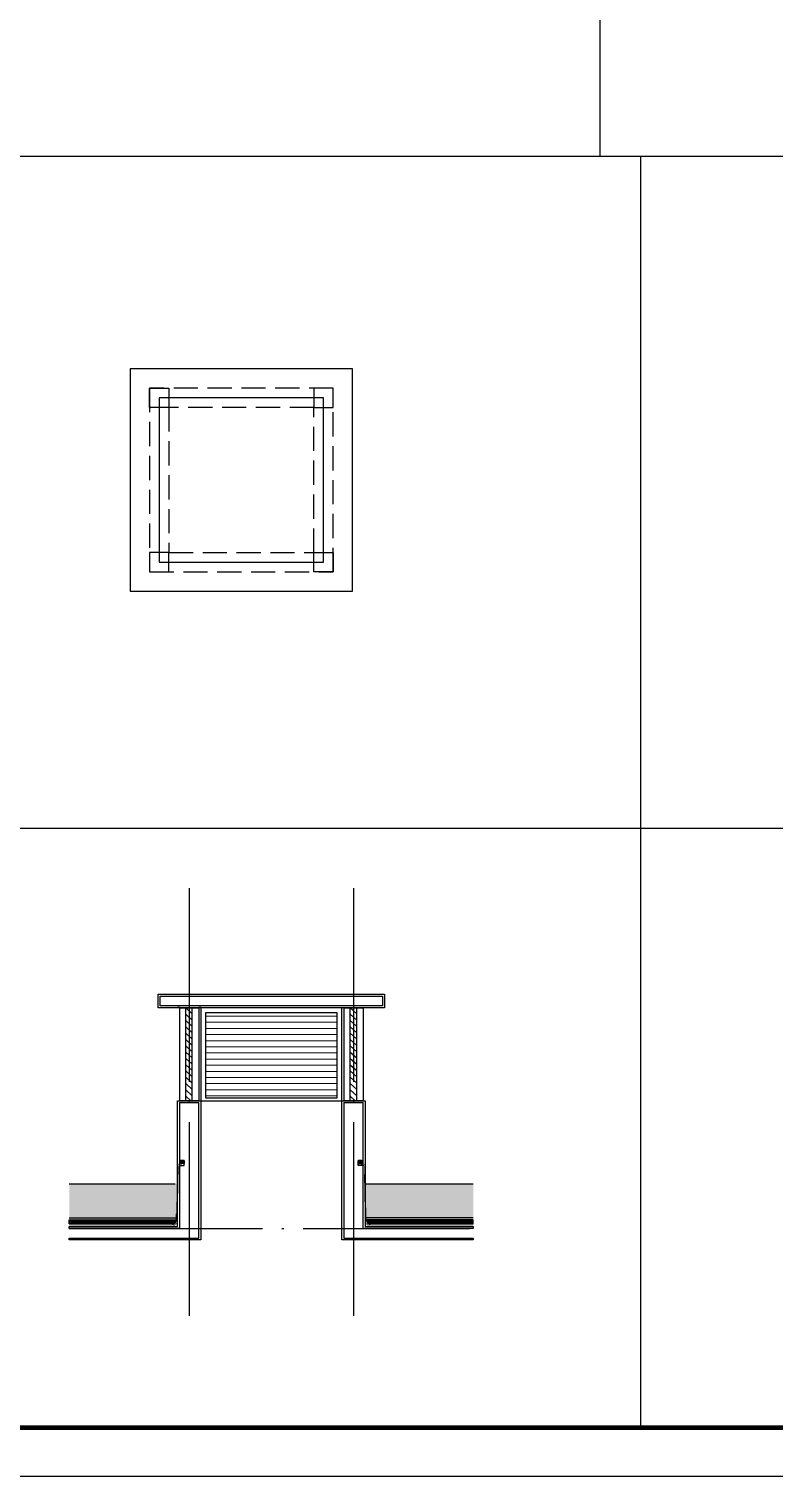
# Model space of a CAD drawing. Extents: x -737978 to 768813, y -372247 to 1140308.
# Drawn here: x -609096 to -601390, y -338663 to -323699 of the extents above; entities that cross this region are included whole.
import ezdxf

# ---------------------------------------------------------------- set-up
doc = ezdxf.new("R2010")
doc.units = 0
doc.header["$LTSCALE"] = 1000
doc.header["$MEASUREMENT"] = 0
doc.linetypes.add('DASH', pattern=[0.35, 0.25, -0.1])
doc.linetypes.add('DOTE', pattern=[2.42, 2, -0.2, 0.02, -0.2])
doc.layers.get('0').update_dxf_attribs({"linetype": 'CONTINUOUS'})
for name, color, linetype in [('A-WALL-GLAZ', 141, 'CONTINUOUS'), ('C-B', 7, 'CONTINUOUS'), ('DOTE', 1, 'DOTE'), ('J-COLU-梁柱', 30, 'CONTINUOUS'), ('J-DOOR-窗', 126, 'CONTINUOUS'), ('PUB_TITLE', 4, 'CONTINUOUS'), ('分格缝', 8, 'CONTINUOUS'), ('填充', 8, 'CONTINUOUS')]:
    doc.layers.add(name, color=color, linetype=linetype)
doc.layers.add('L-外墙', color=7, linetype='CONTINUOUS', lineweight=9)

# ---------------------------------------------------------------- blocks, each defined once
blk = doc.blocks.new('$WINLIB2D$00000039')
at = {"color": 0}
for points in [[(-0.5, 0.5), (-0.5, -0.5)], [(0.5, 0.5), (-0.5, 0.5)], [(0.5, -0.5), (0.5, 0.5)], [(-0.5, 0.167), (0.5, 0.167)], [(-0.384, -0.167), (-0.448, 0.167)], [(-0.316, -0.167), (-0.38, 0.167)], [(-0.248, -0.167), (-0.312, 0.167)], [(-0.18, -0.167), (-0.244, 0.167)], [(-0.112, -0.167), (-0.176, 0.167)], [(-0.044, -0.167), (-0.108, 0.167)], [(0.024, -0.167), (-0.04, 0.167)], [(0.092, -0.167), (0.028, 0.167)], [(0.16, -0.167), (0.096, 0.167)], [(0.228, -0.167), (0.164, 0.167)], [(0.296, -0.167), (0.232, 0.167)], [(0.364, -0.167), (0.3, 0.167)], [(0.432, -0.167), (0.368, 0.167)], [(0.5, -0.167), (0.436, 0.167)], [(-0.452, -0.167), (-0.5, 0.084)], [(-0.5, -0.167), (0.5, -0.167)], [(0.5, -0.5), (-0.5, -0.5)]]:
    blk.add_lwpolyline(points, dxfattribs=at)

msp = doc.modelspace()

# ---------------------------------------------------------------- hatches: boundary and pattern name
for points in [[(-607527, -335401.3), (-607489.8, -335401.3), (-607489.8, -335431.1), (-607527, -335431.1)], [(-605652.7, -335401.3), (-605689.8, -335401.3), (-605689.8, -335431.1), (-605652.7, -335431.1)]]:
    msp.add_hatch(color=256).paths.add_polyline_path(points)
at = {"layer": 'L-外墙'}
h = msp.add_hatch(dxfattribs=at)
h.set_pattern_fill('ANSI31', color=251, scale=40, angle=135)
h.set_pattern_definition([(180, (5418.63, -214.12), (-1e-14, -63.5), [])])
h.paths.add_polyline_path([(-607269.8, -334751.3), (-605909.8, -334751.3), (-605909.8, -333871.3), (-607269.8, -333871.3)])
at = {"layer": '填充'}
h = msp.add_hatch(dxfattribs=at)
h.set_pattern_fill('土壤', color=256, scale=5, style=0)
h.set_pattern_definition([(0, (-777620.177, -271872.514), (18.75, 18.75), [18.75, -18.75]), (0, (-777620.177, -271865.483), (18.75, 18.75), [18.75, -18.75]), (0, (-777620.177, -271858.452), (18.75, 18.75), [18.75, -18.75]), (90, (-777617.833, -271856.108), (-18.75, 18.75), [18.75, -18.75]), (90, (-777610.802, -271856.108), (-18.75, 18.75), [18.75, -18.75]), (90, (-777603.77, -271856.108), (-18.75, 18.75), [18.75, -18.75])])
h.paths.add_polyline_path([(-607938.5, -335641.5), (-607559.8, -335641.5), (-607570.7, -335991.5), (-607938.5, -335991.5)])
h.paths.add_polyline_path([(-608678.6, -335641.5), (-607938.5, -335641.5), (-607938.5, -335991.5), (-608679, -335991.5)])
h = msp.add_hatch(dxfattribs=at)
h.set_pattern_fill('土壤', color=256, scale=5, style=0)
h.set_pattern_definition([(180, (-435559.474, -271872.514), (-18.75, 18.75), [18.75, -18.75]), (180, (-435559.474, -271865.483), (-18.75, 18.75), [18.75, -18.75]), (180, (-435559.474, -271858.452), (-18.75, 18.75), [18.75, -18.75]), (90, (-435561.817, -271856.108), (18.75, 18.75), [18.75, -18.75]), (90, (-435568.849, -271856.108), (18.75, 18.75), [18.75, -18.75]), (90, (-435575.88, -271856.108), (18.75, 18.75), [18.75, -18.75])])
h.paths.add_polyline_path([(-605241.2, -335641.5), (-605619.8, -335641.5), (-605609, -335991.5), (-605241.2, -335991.5)])
h.paths.add_polyline_path([(-604501, -335641.5), (-605241.2, -335641.5), (-605241.2, -335991.5), (-604500.6, -335991.5)])
h = msp.add_hatch(dxfattribs=at)
h.set_pattern_fill('砂灰土', color=256, scale=5, style=0)
h.set_pattern_definition([(37.5, (-300631.357, -278451.373), (-0.6299336, 19.2682377), [0, -15.2, 0, -17, 0, -16.25]), (7.5, (-300631.357, -278451.373), (17.697767, 28.2214607), [0, -8.2, 0, -13.7, 0, -5.25]), (327.5, (-300643.657, -278451.373), (31.1414186, 0.0565905), [0, -5, 0, -18, 0, -23.5]), (317.5, (-300643.657, -278451.373), (30.061266, 8.7767556), [0, -2.5, 0, -11.8, 0, -13.5])])
h.paths.add_polyline_path([(-607570.7, -335991.5), (-608679, -335991.5), (-608679, -336014.5), (-607571.7, -336011.5)])
h = msp.add_hatch(dxfattribs=at)
h.set_pattern_fill('ANSI37', color=256, scale=8, style=0)
h.set_pattern_definition([(45, (-770390.714, -271872.514), (-8.9802561, 8.9802561), []), (135, (-770390.714, -271872.514), (-8.9802561, -8.9802561), [])])
h.paths.add_polyline_path([(-608679, -336014.5), (-607570.6, -336014.5), (-607588, -336054.5), (-608679, -336054.5)])
h = msp.add_hatch(dxfattribs=at)
h.set_pattern_fill('ANSI37', color=256, scale=8, style=0)
h.set_pattern_definition([(135, (-442788.937, -271872.514), (8.9802561, 8.9802561), []), (45, (-442788.937, -271872.514), (8.9802561, -8.9802561), [])])
h.paths.add_polyline_path([(-604500.6, -336014.5), (-605609.1, -336014.5), (-605591.6, -336054.5), (-604500.6, -336054.5)])
h = msp.add_hatch(dxfattribs=at)
h.set_pattern_fill('砂灰土', color=256, scale=5, style=0)
h.set_pattern_definition([(142.5, (-912548.293, -278451.373), (0.6299336, 19.2682377), [0, -15.2, 0, -17, 0, -16.25]), (172.5, (-912548.293, -278451.373), (-17.697767, 28.2214607), [0, -8.2, 0, -13.7, 0, -5.25]), (212.5, (-912535.993, -278451.373), (-31.1414186, 0.0565905), [0, -5, 0, -18, 0, -23.5]), (222.5, (-912535.993, -278451.373), (-30.061266, 8.7767556), [0, -2.5, 0, -11.8, 0, -13.5])])
h.paths.add_polyline_path([(-605609, -335991.5), (-604500.6, -335991.5), (-604500.6, -336014.5), (-605608, -336011.5)])

# ---------------------------------------------------------------- linework, layer by layer
at = {"const_width": 5}
for points in [[(-607489.8, -335401.3, -0.0693473), (-607526.3, -335430.4, 0.2259122), (-607558.5, -335448.8), (-607571.8, -336014.5, -0.4132079), (-607626.8, -336069.3), (-608679, -336069.3)], [(-607489.8, -335413.8, -0.1398596), (-607517.9, -335438.3, 0.2259122), (-607550.1, -335456.8), (-607559.8, -336014.3, -0.4142136), (-607626.8, -336081.3), (-608679, -336081.3)], [(-605689.8, -335401.3, 0.0693473), (-605653.4, -335430.4, -0.2259122), (-605621.2, -335448.8), (-605607.8, -336014.5, 0.4132079), (-605552.8, -336069.3), (-604500.6, -336069.3)], [(-605689.8, -335413.8, 0.1398596), (-605661.7, -335438.3, -0.2259122), (-605629.5, -335456.8), (-605619.8, -336014.3, 0.4142136), (-605552.8, -336081.3), (-604500.6, -336081.3)]]:
    msp.add_lwpolyline(points, format="xyb", dxfattribs=at)
for points in [[(-607527, -335401.3), (-607489.8, -335401.3), (-607489.8, -335431.1), (-607527, -335431.1)], [(-605652.7, -335401.3), (-605689.8, -335401.3), (-605689.8, -335431.1), (-605652.7, -335431.1)]]:
    msp.add_lwpolyline(points, close=True)
for points in [[(-608679, -335641.5), (-607585.2, -335641.5)], [(-605622.1, -335641.5), (-604500.6, -335641.5)], [(-608679, -335991.5), (-607568.9, -335991.5)], [(-608679, -335991.5), (-607568.9, -335991.5)], [(-608679, -336011.5), (-607568.9, -336011.5)], [(-608679, -336011.5), (-607568.9, -336011.5)], [(-608679, -336014.5), (-607568.9, -336014.5)], [(-608679, -336014.5), (-607568.9, -336014.5)], [(-608679, -336054.5), (-607588, -336054.5)], [(-608679, -336054.5), (-607588, -336054.5)], [(-608679, -336055.5), (-607590.4, -336055.5)], [(-608679, -336055.5), (-607590.4, -336055.5)], [(-607568.9, -336014.5), (-607568.9, -335951.5)], [(-605610.8, -336014.5), (-605610.8, -335951.5)], [(-604500.6, -335991.5), (-605610.8, -335991.5)], [(-604500.6, -335991.5), (-605610.8, -335991.5)], [(-604500.6, -336011.5), (-605610.8, -336011.5)], [(-604500.6, -336011.5), (-605610.8, -336011.5)], [(-604500.6, -336014.5), (-605610.8, -336014.5)], [(-604500.6, -336014.5), (-605610.8, -336014.5)], [(-604500.6, -336054.5), (-605591.6, -336054.5)], [(-604500.6, -336054.5), (-605591.6, -336054.5)], [(-604500.6, -336055.5), (-605589.3, -336055.5)], [(-604500.6, -336055.5), (-605589.3, -336055.5)]]:
    msp.add_lwpolyline(points)
at = {"layer": 'A-WALL-GLAZ'}
msp.add_lwpolyline([(-628207.6, -325015.9), (-592208.1, -325015.9)], dxfattribs=at)
at = {"layer": 'C-B'}
msp.add_lwpolyline([(-605749.1, -327213), (-608049.1, -327213), (-608049.1, -329513), (-605749.1, -329513)], close=True, dxfattribs=at)
at = {"layer": 'C-B', "color": 8, "linetype": 'DASH'}
for points in [[(-605949.1, -327413), (-607849.1, -327413), (-607849.1, -329313), (-605949.1, -329313)], [(-606149.1, -327613), (-607649.1, -327613), (-607649.1, -329113), (-606149.1, -329113)]]:
    msp.add_lwpolyline(points, close=True, dxfattribs=at)
at = {"layer": 'DOTE', "color": 1}
msp.add_lwpolyline([(-606049.1, -327513), (-607749.1, -327513), (-607749.1, -329213), (-606049.1, -329213)], close=True, dxfattribs=at)
at = {"layer": 'DOTE'}
for points in [[(-607439.8, -332585), (-607439.8, -337075.4)], [(-605739.8, -332585), (-605739.8, -337075.4)], [(-608679, -336101.3), (-604538, -336101.3)]]:
    msp.add_lwpolyline(points, dxfattribs=at)
at = {"layer": 'J-COLU-梁柱'}
for points in [[(-607539.8, -335451.3), (-607489.8, -335451.3), (-607489.8, -335401.3), (-607539.8, -335401.3)], [(-605639.8, -335451.3), (-605689.8, -335451.3), (-605689.8, -335401.3), (-605639.8, -335401.3)]]:
    msp.add_lwpolyline(points, dxfattribs=at)
at = {"layer": 'PUB_TITLE'}
msp.add_lwpolyline([(-629457.6, -338662.7), (-587407.6, -338662.7), (-587407.6, -308962.7), (-629457.6, -308962.7)], close=True, dxfattribs=at)
at = {"layer": 'PUB_TITLE', "const_width": 50}
msp.add_lwpolyline([(-628207.6, -338162.7), (-587907.6, -338162.7), (-587907.6, -309462.7), (-628207.6, -309462.7)], close=True, dxfattribs=at)
at = {"layer": '分格缝'}
for points in [[(-603187.7, -325015.9), (-603187.7, -309462.7)], [(-602772.4, -325015.9), (-602772.4, -338162.7)], [(-628207.6, -331964.8), (-592208.1, -331964.8)], [(-607559.8, -333821.3), (-607759.8, -333821.3), (-607759.8, -333681.3), (-605419.8, -333681.3), (-605419.8, -333821.3), (-605619.8, -333821.3)], [(-605839.8, -334801.3), (-605839.8, -336201.3), (-604500.6, -336201.3), (-604500.6, -336221.3), (-605619.8, -336221.3), (-605619.8, -336221.3), (-605859.8, -336221.3), (-605859.8, -333821.3), (-607319.8, -333821.3), (-607319.8, -336221.3), (-608679, -336221.3), (-608679, -336201.3), (-607339.8, -336201.3), (-607339.8, -334801.3)], [(-607539.8, -333801.3), (-607739.8, -333801.3), (-607739.8, -333701.3), (-605439.8, -333701.3), (-605439.8, -333801.3), (-605639.8, -333801.3)], [(-607559.8, -333801.3), (-607539.8, -333801.3)], [(-607339.8, -333801.3), (-607319.8, -333801.3)], [(-607319.8, -334781.3), (-605859.8, -334781.3), (-605859.8, -333821.3), (-607319.8, -333821.3)], [(-607539.8, -334801.3), (-607539.8, -336101.3), (-608679, -336101.3), (-608679, -336081.3), (-607559.8, -336081.3), (-607559.8, -334781.3)], [(-607559.8, -334781.3), (-607319.8, -334781.3)], [(-607539.8, -334801.3), (-607339.8, -334801.3)], [(-605859.8, -334781.3), (-605619.8, -334781.3)], [(-605839.8, -334801.3), (-605639.8, -334801.3)], [(-605619.8, -334781.3), (-605619.8, -336081.3), (-604504.6, -336081.3), (-604500.6, -336081.3), (-604500.6, -336101.3), (-604504.6, -336101.3), (-605639.8, -336101.3), (-605639.8, -334801.3)]]:
    msp.add_lwpolyline(points, dxfattribs=at)
for points in [[(-607649.1, -327613), (-607849.1, -327613), (-607849.1, -327413), (-607649.1, -327413)], [(-606149.1, -327613), (-605949.1, -327613), (-605949.1, -327413), (-606149.1, -327413)], [(-607649.1, -329113), (-607849.1, -329113), (-607849.1, -329313), (-607649.1, -329313)], [(-606149.1, -329113), (-605949.1, -329113), (-605949.1, -329313), (-606149.1, -329313)], [(-607759.8, -333681.3), (-605419.8, -333681.3), (-605419.8, -333821.3), (-607759.8, -333821.3)], [(-607739.8, -333701.3), (-605439.8, -333701.3), (-605439.8, -333801.3), (-607739.8, -333801.3)], [(-607269.8, -334751.3), (-605909.8, -334751.3), (-605909.8, -333871.3), (-607269.8, -333871.3)], [(-608679, -336014.5), (-607570.6, -336014.5), (-607588, -336054.5), (-608679, -336054.5)], [(-604500.6, -336014.5), (-605609.1, -336014.5), (-605591.6, -336054.5), (-604500.6, -336054.5)]]:
    msp.add_lwpolyline(points, close=True, dxfattribs=at)

# ---------------------------------------------------------------- block references
at = {"layer": 'J-DOOR-窗', "xscale": -960.0000000071013, "yscale": 200, "zscale": -960.0000000071013, "rotation": 270.000000000004}
for p in [(-607439.8, -334301.3), (-605739.8, -334301.3)]:
    msp.add_blockref('$WINLIB2D$00000039', p, dxfattribs=at)

doc.saveas('drawing.dxf')
